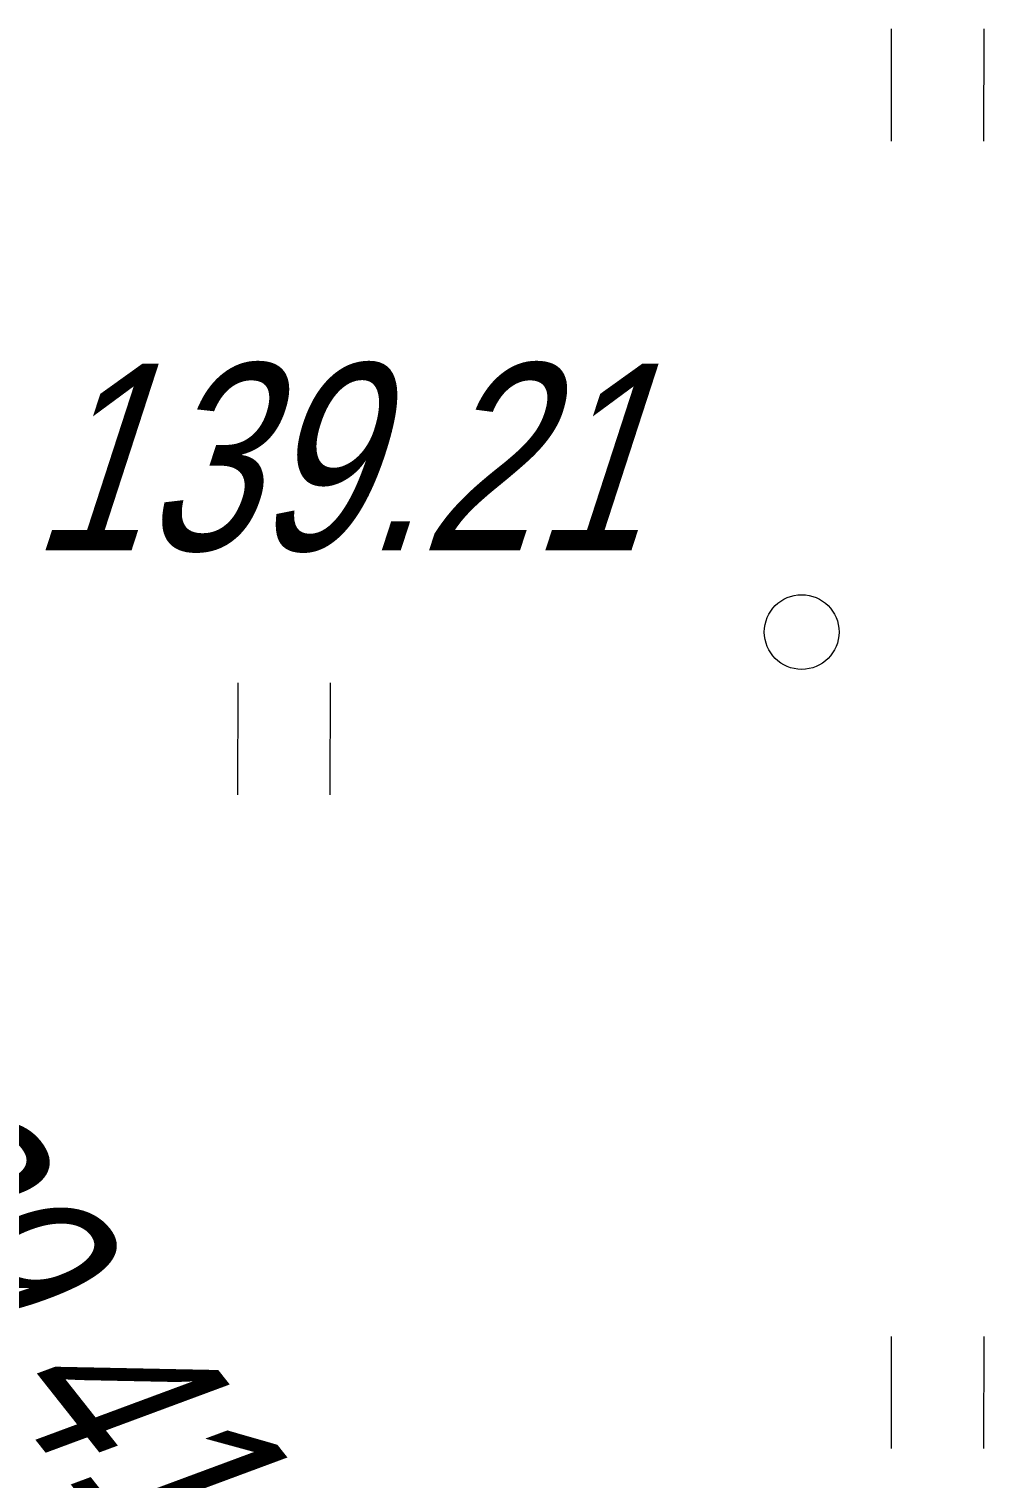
# Model space of a CAD drawing. Extents: x 10098 to 11902, y 8648 to 10202.
# Drawn here: x 11767.33 to 11772.44, y 8765.76 to 8773.53 of the extents above; entities that cross this region are included whole.
import ezdxf

# ---------------------------------------------------------------- set-up
doc = ezdxf.new("R2010")
doc.units = 0
doc.layers.add('24_Растительность', color=7, linetype='Continuous')
doc.layers.add('38_Высотные_отметки', color=7, linetype='Continuous')
doc.styles.add('mggt', font='russian_1251.shx', dxfattribs={"width": 0.75, "oblique": 18, "height": 1})

msp = doc.modelspace()

# ---------------------------------------------------------------- linework, layer by layer
at = {"layer": '24_Растительность', "color": 8, "linetype": 'Continuous', "lineweight": 15}
for p, q in [((11771.945, 8772.926), (11771.946, 8773.526)), ((11772.44, 8772.926), (11772.441, 8773.526)), ((11768.445, 8769.426), (11768.446, 8770.026)), ((11768.94, 8769.426), (11768.941, 8770.026)), ((11771.945, 8765.926), (11771.946, 8766.526)), ((11772.44, 8765.926), (11772.441, 8766.526))]:
    msp.add_line(p, q, dxfattribs=at)
at = {"layer": '38_Высотные_отметки', "color": 8, "lineweight": 9}
msp.add_circle((11771.4645, 8770.2975), 0.2, dxfattribs=at)

# ---------------------------------------------------------------- texts
at = {"layer": '38_Высотные_отметки', "color": 8, "lineweight": 15, "style": 'mggt', "oblique": 18, "width": 0.8}
msp.add_text('139.21    ', height=1, dxfattribs=at).set_placement((11767.3331, 8770.7349))
msp.add_text('139.41    ', height=1, rotation=308.34993, dxfattribs=at).set_placement((11765.8383, 8767.8972))

doc.saveas('drawing.dxf')
